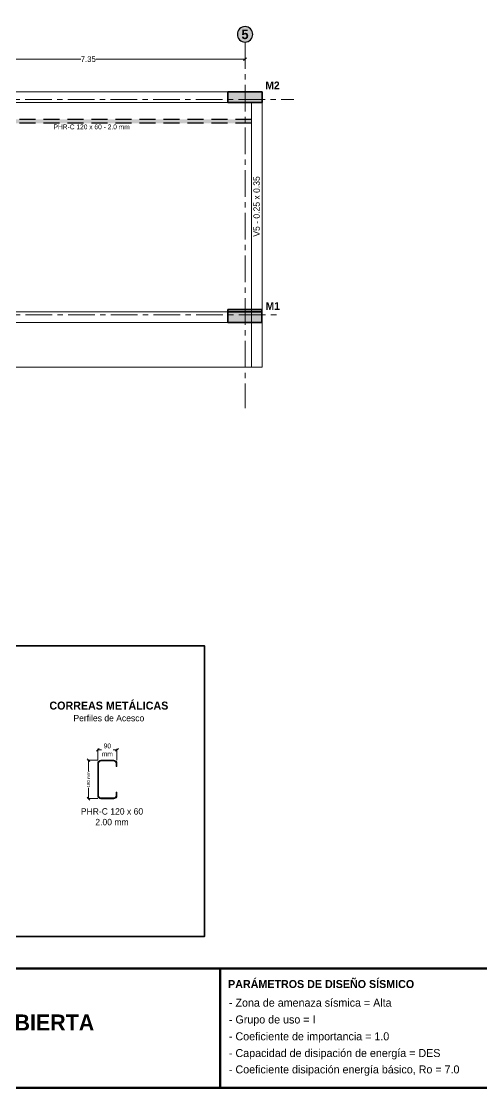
# Model space of a CAD drawing. Header units: metres. Extents: x 187 to 346, y 195 to 238.
# Drawn here: x 259.86 to 270.65, y 194.8 to 219.78 of the extents above; entities that cross this region are included whole.
import ezdxf
from ezdxf.enums import TextEntityAlignment as Align

# ---------------------------------------------------------------- set-up
doc = ezdxf.new("R2010")
doc.units = ezdxf.units.M
doc.linetypes.add('CENTER', pattern=[2, 1.25, -0.25, 0.25, -0.25])
doc.linetypes.add('HIDDEN', pattern=[0.375, 0.25, -0.125])
for name, color, linetype, lineweight, true_color in [('Achu-Columneta', 8, 'Continuous', 13, 0x7a7a7a), ('Achu-Sombra 1', 253, 'Continuous', 13, 0x9c9c9c), ('Achu-Sombra 4', 254, 'Continuous', 13, 0xe0e0e0)]:
    doc.layers.add(name, color=color, linetype=linetype, lineweight=lineweight, true_color=true_color)
for name, color, linetype, lineweight in [('Columnas', 194, 'Continuous', 35), ('Correas', 42, 'HIDDEN', 25), ('Cotas', 32, 'Continuous', 25), ('Lamina', 240, 'Continuous', 9), ('Tex-Cuadros', 24, 'Continuous', 35), ('Tex-Tex', 8, 'Continuous', 25), ('Tex-Vigas', 7, 'Continuous', 13), ('Vigas Cubierta', 144, 'Continuous', 13), ('¡Ejes-Cotas', 7, 'Continuous', 25), ('¡Ejes-Etiqueta', 1, 'Continuous', 30), ('¡Ejes-Linea', 8, 'CENTER', 9), ('¡Ejes-Texto', 7, 'Continuous', 25), ('¡Margen', 152, 'Continuous', 80), ('¡Margen-Tex', 7, 'Continuous', 25)]:
    doc.layers.add(name, color=color, linetype=linetype, lineweight=lineweight)
doc.styles.add('Century Gothic', font='GOTHIC.TTF')
doc.styles.add('Century Gothic Gordas', font='GOTHICB.TTF')
doc.styles.add('Cotas', font='GOTHIC.TTF')
doc.dimstyles.new('NINGUNA', dxfattribs={"dimtxt": 0.1125, "dimasz": 0.065, "dimexe": 0.025, "dimexo": 0.075, "dimgap": 0.005, "dimtad": 0, "dimtoh": 1, "dimzin": 4, "dimdsep": 46, "dimtxsty": 'Cotas', "dimblk": 'OBLIQUE', "dimcen": 0, "dimse1": 1, "dimse2": 1, "dimclrd": 256, "dimclre": 256, "dimclrt": 256, "dimadec": 1, "dimazin": 0, "dimtfac": 1.333333, "dimtix": 1, "dimtofl": 0, "dimtmove": 2, "dimatfit": 0, "dimfxl": 1, "dimtolj": 1, "dimtzin": 0, "dimlwd": 9, "dimlwe": 9, "dimarcsym": 0})

# ---------------------------------------------------------------- blocks, each defined once
blk = doc.blocks.new('Relleno Etiqueta Eje')
at = {"true_color": 0xe0e0e0}
h = blk.add_hatch(color=254, dxfattribs=at)
h.dxf.hatch_style = 1
edge = h.paths.add_edge_path()
edge.add_arc((0, 0), 0.16, 0, 360)
blk.add_circle((0, 0), 0.16)
blk = doc.blocks.new('_Oblique')
at = {"color": 0, "linetype": 'ByBlock', "lineweight": -2}
blk.add_line((-0.5, -0.5), (0.5, 0.5), dxfattribs=at)
blk = doc.blocks.new('*D302')
at = {"layer": 'Defpoints', "color": 0, "transparency": 16777216}
for p in [(265.102, 219.299), (265.102, 218.897), (257.757, 218.693)]:
    blk.add_point(p, dxfattribs=at)
at = {"layer": '¡Ejes-Cotas', "lineweight": 9, "transparency": 16777216}
for p, q in [((257.757, 218.897), (261.253, 218.897)), ((265.102, 218.897), (261.606, 218.897))]:
    blk.add_line(p, q, dxfattribs=at)
at = {"layer": '¡Ejes-Cotas', "lineweight": 9, "transparency": 16777216, "xscale": 0.065, "yscale": 0.065, "zscale": 0.065, "rotation": 180}
blk.add_blockref('_Oblique', (257.757, 218.897), dxfattribs=at)
at = {"layer": '¡Ejes-Cotas', "lineweight": 9, "transparency": 16777216, "xscale": 0.065, "yscale": 0.065, "zscale": 0.065}
blk.add_blockref('_Oblique', (265.102, 218.897), dxfattribs=at)
at = {"layer": '¡Ejes-Cotas', "transparency": 16777216, "insert": (261.429, 218.897), "char_height": 0.135, "attachment_point": 5, "style": 'Cotas'}
blk.add_mtext('\\A1;7.35', dxfattribs=at)
blk = doc.blocks.new('*D408')
at = {"layer": 'Cotas', "lineweight": 9, "transparency": 16777216}
for p, q in [((261.651, 202.471), (261.651, 202.737)), ((261.651, 202.712), (261.735, 202.712)), ((262.101, 202.712), (262.016, 202.712)), ((262.101, 202.471), (262.101, 202.737))]:
    blk.add_line(p, q, dxfattribs=at)
at = {"layer": 'Defpoints', "color": 0, "transparency": 16777216}
for p in [(262.101, 202.712), (261.651, 202.396), (262.101, 202.396)]:
    blk.add_point(p, dxfattribs=at)
at = {"layer": 'Cotas', "lineweight": 9, "transparency": 16777216, "xscale": 0.065, "yscale": 0.065, "zscale": 0.065, "rotation": 180}
blk.add_blockref('_Oblique', (261.651, 202.712), dxfattribs=at)
at = {"layer": 'Cotas', "lineweight": 9, "transparency": 16777216, "xscale": 0.065, "yscale": 0.065, "zscale": 0.065}
blk.add_blockref('_Oblique', (262.101, 202.712), dxfattribs=at)
at = {"layer": 'Cotas', "transparency": 16777216, "insert": (261.876, 202.712), "char_height": 0.1125, "attachment_point": 5, "style": 'Cotas'}
blk.add_mtext('\\A1;90\\Pmm', dxfattribs=at)
blk = doc.blocks.new('*D410')
at = {"layer": 'Cotas', "lineweight": 9, "transparency": 16777216}
for p, q in [((261.651, 202.471), (261.41, 202.471)), ((261.435, 202.471), (261.435, 202.214)), ((261.435, 201.57), (261.435, 201.827)), ((261.651, 201.57), (261.41, 201.57))]:
    blk.add_line(p, q, dxfattribs=at)
at = {"layer": 'Defpoints', "color": 0, "transparency": 16777216}
for p in [(261.726, 202.471), (261.435, 201.57), (261.726, 201.57)]:
    blk.add_point(p, dxfattribs=at)
at = {"layer": 'Cotas', "lineweight": 9, "transparency": 16777216, "xscale": 0.065, "yscale": 0.065, "zscale": 0.065}
for p, rotation in [((261.435, 202.471), 90), ((261.435, 201.57), 270)]:
    blk.add_blockref('_Oblique', p, dxfattribs=dict(at, rotation=rotation))
at = {"layer": 'Cotas', "transparency": 16777216, "insert": (261.435, 202.02), "char_height": 0.075, "attachment_point": 5, "rotation": 90, "style": 'Cotas'}
blk.add_mtext('\\A1;180 mm', dxfattribs=at)
blk = doc.blocks.new('*U37')
at = {"layer": 'Achu-Sombra 4'}
blk.add_solid([(0, 0), (0, 0.06), (4.897, 0), (4.897, 0.06)], dxfattribs=at)
at = {"layer": 'Correas'}
for p, q in [((4.897, 0.06), (0, 0.06)), ((4.897, 0), (0, 0))]:
    blk.add_line(p, q, dxfattribs=at)

msp = doc.modelspace()

# ---------------------------------------------------------------- hatches: boundary and pattern name
at = {"layer": 'Achu-Columneta'}
h = msp.add_hatch(color=256, dxfattribs=at)
h.dxf.hatch_style = 2
h.paths.add_polyline_path([(264.7017, 217.8801), (265.5017, 217.8801), (265.5017, 218.1301), (264.7017, 218.1301)])
h = msp.add_hatch(color=256, dxfattribs=at)
h.dxf.hatch_style = 2
h.paths.add_polyline_path([(264.6992, 212.7276), (265.4992, 212.7276), (265.4992, 213.0276), (264.6992, 213.0276)])
at = {"layer": 'Achu-Sombra 1'}
h = msp.add_hatch(color=256, dxfattribs=at)
h.dxf.hatch_style = 1
edge = h.paths.add_edge_path()
edge.add_arc((261.7258, 202.3961), 0.075, 90, 180, ccw=False)
edge.add_line((261.7258, 202.4711), (262.0258, 202.4711))
edge.add_arc((262.0258, 202.3961), 0.075, 0, 90, ccw=False)
edge.add_line((262.1008, 202.3961), (262.1008, 202.3211))
edge.add_line((262.1008, 202.3211), (262.0821, 202.3211))
edge.add_line((262.0821, 202.3211), (262.0821, 202.3961))
edge.add_arc((262.0258, 202.3961), 0.0562, 360, 450)
edge.add_line((262.0258, 202.4523), (261.7258, 202.4523))
edge.add_arc((261.7258, 202.3961), 0.0563, 90, 180)
edge.add_line((261.6696, 202.3961), (261.6696, 201.6445))
edge.add_arc((261.7258, 201.6445), 0.0563, 180, 270)
edge.add_line((261.7258, 201.5883), (262.0258, 201.5883))
edge.add_arc((262.0258, 201.6445), 0.0562, 270, 360)
edge.add_line((262.0821, 201.6445), (262.0821, 201.7195))
edge.add_line((262.0821, 201.7195), (262.1008, 201.7195))
edge.add_line((262.1008, 201.7195), (262.1008, 201.6445))
edge.add_arc((262.0258, 201.6445), 0.075, -90, 0, ccw=False)
edge.add_line((262.0258, 201.5695), (261.7258, 201.5695))
edge.add_arc((261.7258, 201.6445), 0.075, 180, 270, ccw=False)
edge.add_line((261.6508, 201.6445), (261.6508, 202.3961))

# ---------------------------------------------------------------- linework, layer by layer
at = {"layer": 'Columnas'}
for points in [[(264.7017, 218.1301), (264.7017, 217.8801), (265.5017, 217.8801), (265.5017, 218.1301)], [(264.7017, 218.1301), (264.7017, 217.8801), (265.5017, 217.8801), (265.5017, 218.1301)], [(264.7017, 217.8801), (265.5017, 217.8801), (265.5017, 218.1301), (264.7017, 218.1301)], [(264.6992, 212.7276), (265.4992, 212.7276), (265.4992, 213.0276), (264.6992, 213.0276)], [(264.6992, 212.9776), (264.6992, 212.7276), (265.4992, 212.7276), (265.4992, 212.9776)], [(264.6992, 212.9776), (264.6992, 212.7276), (265.4992, 212.7276), (265.4992, 212.9776)]]:
    msp.add_lwpolyline(points, close=True, dxfattribs=at)
at = {"layer": 'Lamina'}
msp.add_lwpolyline([(261.6508, 202.3961, -0.4142136), (261.7258, 202.4711), (262.0258, 202.4711, -0.4142136), (262.1008, 202.3961), (262.1008, 202.3211), (262.0821, 202.3211), (262.0821, 202.3961, 0.4142136), (262.0258, 202.4523), (261.7258, 202.4523, 0.4142136), (261.6696, 202.3961), (261.6696, 201.6445, 0.4142136), (261.7258, 201.5883), (262.0258, 201.5883, 0.4142136), (262.0821, 201.6445), (262.0821, 201.7195), (262.1008, 201.7195), (262.1008, 201.6445, -0.4142136), (262.0258, 201.5695), (261.7258, 201.5695, -0.4142136), (261.6508, 201.6445)], format="xyb", close=True, dxfattribs=at)
at = {"layer": 'Tex-Cuadros'}
msp.add_lwpolyline([(246.5298, 198.3434), (246.5298, 205.1504), (264.1527, 205.1504), (264.1527, 198.3434)], close=True, dxfattribs=at)
at = {"layer": 'Vigas Cubierta'}
for p, q in [((257.9067, 218.1301), (265.5017, 218.1301)), ((257.9067, 217.8801), (265.2017, 217.8801)), ((265.2517, 217.8801), (265.2517, 211.6776)), ((265.5017, 217.8801), (265.5017, 211.6776)), ((257.9042, 212.9776), (265.1992, 212.9776)), ((265.1417, 212.7276), (251.7022, 212.7276)), ((265.5017, 211.6776), (258.4567, 211.6776))]:
    msp.add_line(p, q, dxfattribs=at)
at = {"layer": '¡Ejes-Linea', "linetype": 'CENTER', "ltscale": 0.5}
for p, q in [((265.1017, 219.2986), (265.1017, 210.7175)), ((242.951, 217.9551), (266.2451, 217.9551)), ((242.9604, 212.9026), (265.9589, 212.9026))]:
    msp.add_line(p, q, dxfattribs=at)
at = {"layer": '¡Margen'}
for p, q in [((291.6831, 197.5881), (241.4331, 197.5881)), ((264.5231, 194.7978), (264.5231, 197.5881)), ((291.6831, 194.7978), (241.4331, 194.7978))]:
    msp.add_line(p, q, dxfattribs=at)
at = {"layer": '¡Margen', "flags": 128}
msp.add_lwpolyline([(291.6831, 194.7978), (291.6831, 230.9122), (241.4331, 230.9122), (241.4331, 194.7978)], close=True, dxfattribs=at)

# ---------------------------------------------------------------- block references
at = {"layer": 'Correas', "xscale": -1.5, "yscale": 1.5, "zscale": 1.5, "rotation": 180}
msp.add_blockref('*U37', (257.9067, 217.4845), dxfattribs=at)
at = {"layer": '¡Ejes-Etiqueta', "xscale": -1.125, "yscale": 1.125, "zscale": 1.125, "rotation": 180}
msp.add_blockref('Relleno Etiqueta Eje', (265.1017, 219.4786), dxfattribs=at)

# ---------------------------------------------------------------- texts
at = {"layer": 'Tex-Tex', "attachment_point": 5}
for s, width, insert, char_height, style in [('PHR-C 120 x 60 - 2.0 mm', 2.622915, (261.5088, 217.3094), 0.1125, 'Century Gothic'), ('CORREAS METÁLICAS\\P{\\fCentury Gothic|b0|i0|c0|p34;\\H0.8x;Perfiles de Acesco }', 3.692505, (261.9112, 203.612), 0.1875, 'Century Gothic Gordas'), ('PHR-C 120 x 60 \\P2.00 mm\\P             ', 3.484242, (261.9842, 201.0199), 0.15, 'Century Gothic')]:
    msp.add_mtext_dynamic_manual_height_columns(s, width=width, gutter_width=0.9375, heights=[0], dxfattribs=dict(at, insert=insert, char_height=char_height, style=style))
at = {"layer": 'Tex-Vigas', "char_height": 0.18, "attachment_point": 5, "style": 'Century Gothic Gordas'}
for s, insert in [('M2 ', (265.7453, 218.2824)), ('M1', (265.7515, 213.1129))]:
    msp.add_mtext_dynamic_manual_height_columns(s, width=2.145217, gutter_width=12.5, heights=[0], dxfattribs=dict(at, insert=insert))
at = {"layer": 'Tex-Vigas', "insert": (265.374, 215.4449), "char_height": 0.15, "attachment_point": 5, "rotation": 90, "style": 'Cotas'}
msp.add_mtext_dynamic_manual_height_columns('V5 - 0.25 x 0.35', width=2.145217, gutter_width=12.5, heights=[0], dxfattribs=at)
at = {"layer": '¡Ejes-Texto', "style": 'Century Gothic Gordas'}
msp.add_text('5', height=0.225, dxfattribs=at).set_placement((265.1017, 219.4786), align=Align.MIDDLE_CENTER)
at = {"layer": '¡Margen-Tex'}
for s, style, p in [('PARÁMETROS DE DISEÑO SÍSMICO', 'Century Gothic Gordas', (264.7051, 197.1321)), ('- Zona de amenaza sísmica = Alta', 'Century Gothic', (264.725, 196.6958)), ('- Grupo de uso = I', 'Century Gothic', (264.725, 196.3017)), ('- Coeficiente de importancia = 1.0', 'Century Gothic', (264.725, 195.9075)), ('- Capacidad de disipación de energía = DES', 'Century Gothic', (264.725, 195.5153)), ('- Coeficiente disipación energía básico, Ro = 7.0', 'Century Gothic', (264.725, 195.132))]:
    msp.add_text(s, height=0.1875, dxfattribs=dict(at, style=style)).set_placement(p)
at = {"layer": '¡Margen-Tex', "style": 'Century Gothic Gordas'}
msp.add_text('PLANTA DE CUBIERTA', height=0.375, dxfattribs=at).set_placement((258.7685, 196.3251), align=Align.MIDDLE_CENTER)

# ---------------------------------------------------------------- dimensions: what is measured, and where the dimension line sits
at = {"layer": 'Cotas'}
dim = msp.add_linear_dim(base=(262.1008, 202.7124), p1=(261.6508, 202.3961), p2=(262.1008, 202.3961), text='<>\\Pmm', dimstyle='NINGUNA', override={"dimdec": 0, "dimlfac": 200, "dimse1": 0, "dimse2": 0, "dimtmove": 1}, dxfattribs=at)
dim.commit()
dim.dimension.update_dxf_attribs({"geometry": '*D408', "text_midpoint": (261.8758, 202.7124)})
dim = msp.add_linear_dim(base=(261.4353, 201.5695), p1=(261.7258, 202.4711), p2=(261.7258, 201.5695), angle=270, text='<> mm', dimstyle='NINGUNA', override={"dimtxt": 0.075, "dimdec": 0, "dimlfac": 200, "dimse1": 0, "dimse2": 0, "dimtmove": 1}, dxfattribs=at)
dim.commit()
dim.dimension.update_dxf_attribs({"geometry": '*D410', "text_midpoint": (261.4353, 202.0203)})
at = {"layer": '¡Ejes-Cotas'}
dim = msp.add_linear_dim(base=(265.1016709025, 218.8969924095), p1=(257.7566709025, 218.6928663488), p2=(265.1016709025, 219.2986433817), dimstyle='NINGUNA', override={"dimtxt": 0.135}, dxfattribs=at)
dim.commit()
dim.dimension.update_dxf_attribs({"geometry": '*D302', "text_midpoint": (261.4291709025, 218.8969924095)})

doc.saveas('drawing.dxf')
